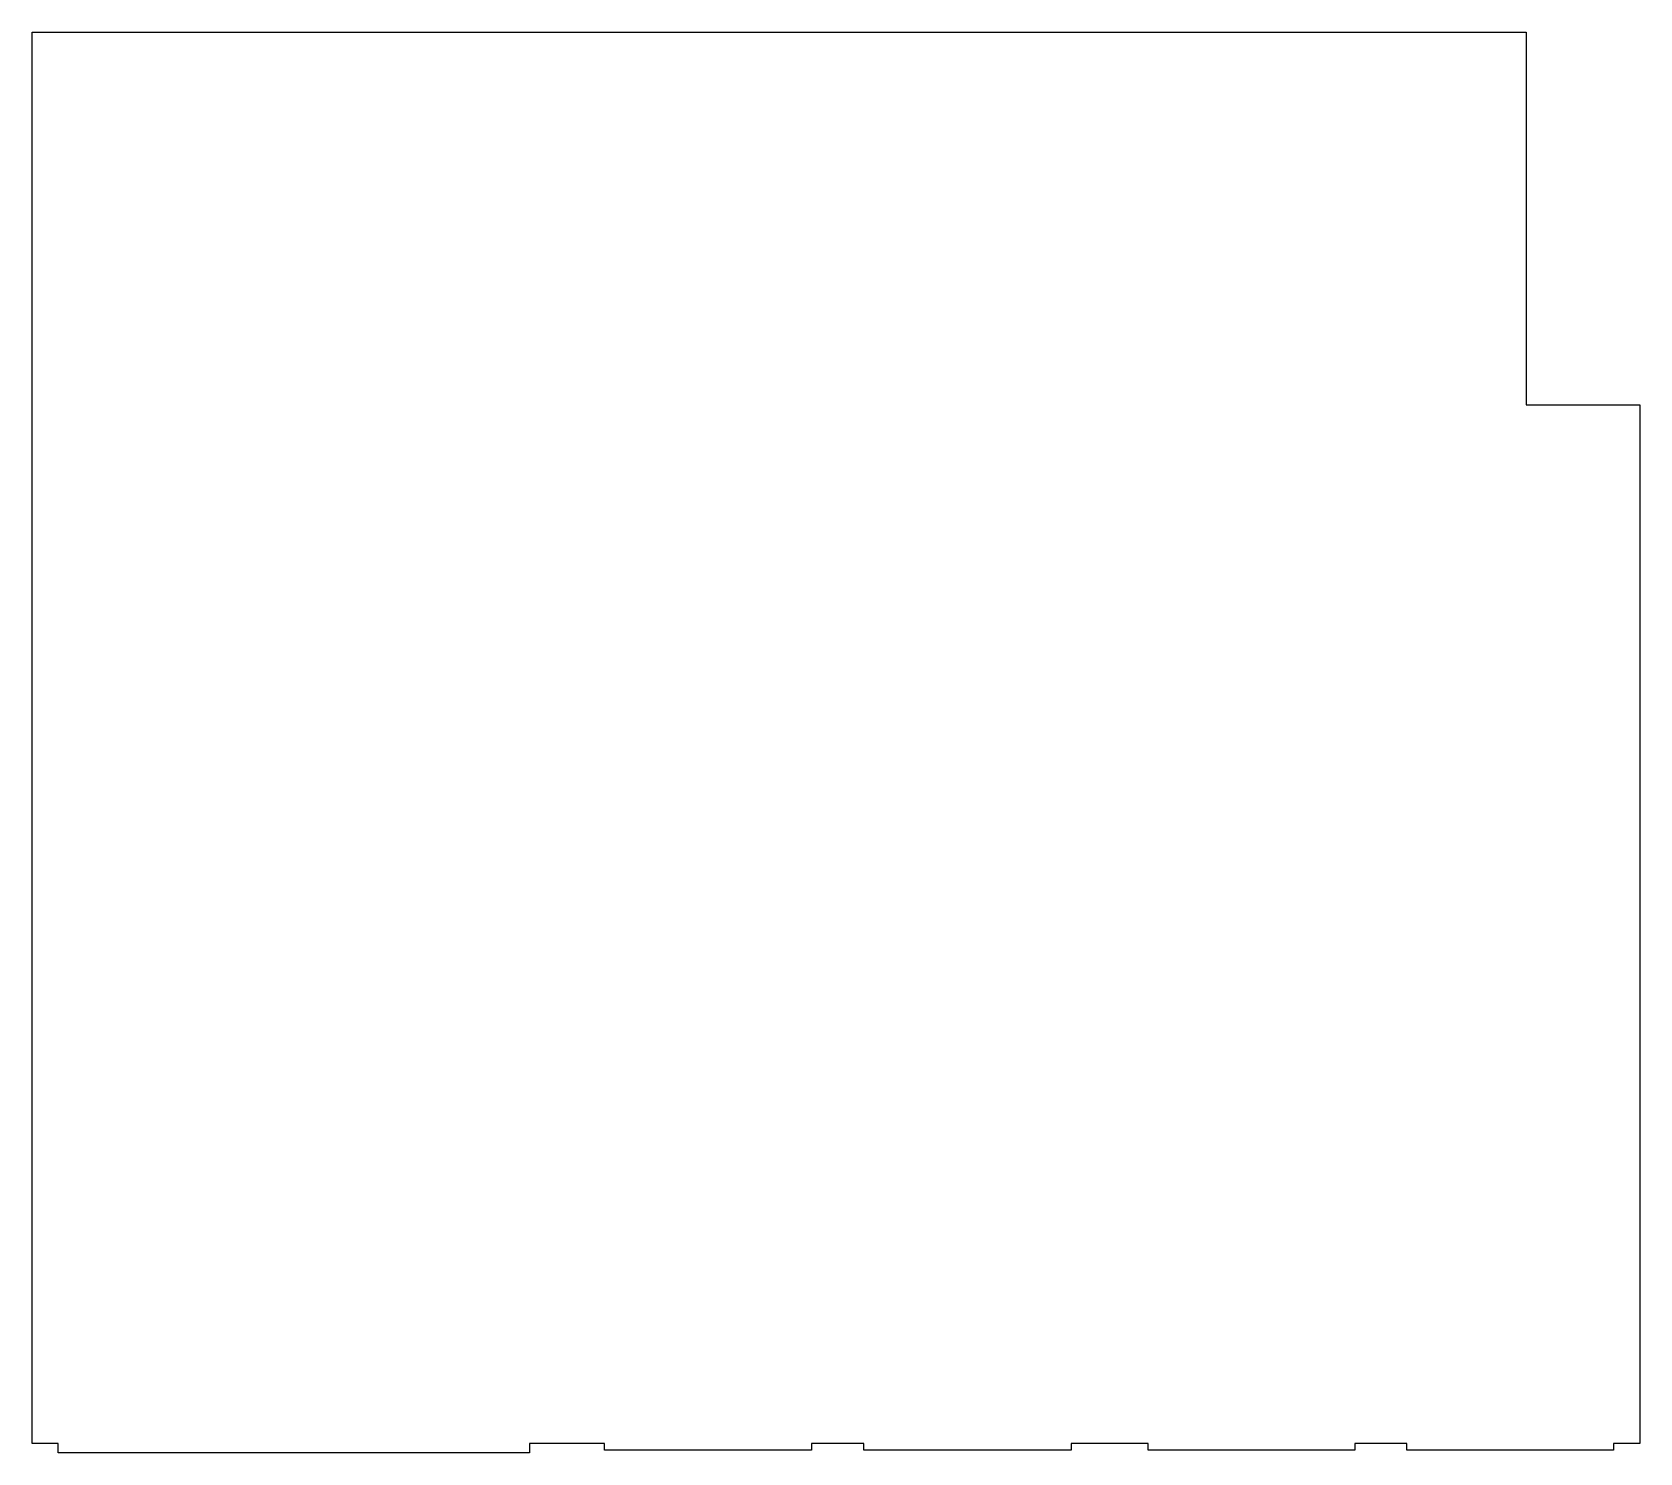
# Model space of a CAD drawing. Header units: metres. Extents: x 708 to 2424, y 1015 to 2531.
import ezdxf

# ---------------------------------------------------------------- set-up
doc = ezdxf.new("R2010")
doc.units = ezdxf.units.M
for name, color, linetype in [('door', 7, 'Continuous'), ('feasible_area', 7, 'Continuous'), ('other', 7, 'Continuous'), ('solid_wall', 7, 'Continuous'), ('window', 7, 'Continuous')]:
    doc.layers.add(name, color=color, linetype=linetype)

msp = doc.modelspace()

# ---------------------------------------------------------------- linework, layer by layer
at = {"layer": 'door', "color": 1}
for p, q in [((1007.4, 1014.81), (735.42, 1014.81)), ((1156.78, 1014.81), (1012.39, 1014.81)), ((1238.51, 1014.81), (1161.77, 1014.81)), ((1539.55, 1017.54), (1318.42, 1017.54))]:
    msp.add_line(p, q, dxfattribs=at)
at = {"layer": 'feasible_area', "color": 255}
for p, q in [((707.72, 1024.8), (707.72, 2531.36)), ((707.72, 2531.36), (2302.36, 2531.36)), ((2302.36, 2531.36), (2302.36, 2133.6)), ((2302.36, 2133.6), (2423.59, 2133.6)), ((2423.59, 2133.6), (2423.59, 1024.8)), ((735.42, 1024.8), (707.72, 1024.8)), ((735.42, 1014.81), (735.42, 1024.8)), ((1238.51, 1014.81), (735.42, 1014.81)), ((1318.42, 1024.8), (1238.51, 1024.8)), ((1238.51, 1024.8), (1238.51, 1014.81)), ((1318.42, 1017.54), (1318.42, 1024.8)), ((1539.55, 1017.54), (1318.42, 1017.54)), ((1595.4, 1024.8), (1539.55, 1024.8)), ((1539.55, 1024.8), (1539.55, 1017.54)), ((1595.4, 1017.54), (1595.4, 1024.8)), ((1816.52, 1017.54), (1595.4, 1017.54)), ((1898.71, 1024.8), (1816.52, 1024.8)), ((1816.52, 1024.8), (1816.52, 1017.54)), ((1898.71, 1017.54), (1898.71, 1024.8)), ((2119.38, 1017.54), (1898.71, 1017.54)), ((2174.77, 1024.8), (2119.38, 1024.8)), ((2119.38, 1024.8), (2119.38, 1017.54)), ((2174.77, 1017.54), (2174.77, 1024.8)), ((2395.44, 1017.54), (2174.77, 1017.54)), ((2423.59, 1024.8), (2395.44, 1024.8)), ((2395.44, 1024.8), (2395.44, 1017.54))]:
    msp.add_line(p, q, dxfattribs=at)
at = {"layer": 'other', "color": 5}
for p, q in [((2302.36, 2530.44), (2302.36, 2133.6)), ((2423.59, 2133.6), (2423.59, 1802.6)), ((2423.59, 1720.41), (2423.59, 1478.4)), ((2423.59, 1334.01), (2423.59, 1024.8)), ((735.42, 1014.81), (735.42, 1024.8)), ((1238.51, 1024.8), (1238.51, 1014.81)), ((1318.42, 1017.54), (1318.42, 1024.8)), ((1539.55, 1024.8), (1539.55, 1017.54)), ((1595.4, 1017.54), (1595.4, 1024.8)), ((1816.52, 1024.8), (1816.52, 1017.54)), ((1898.71, 1017.54), (1898.71, 1024.8)), ((2119.38, 1024.8), (2119.38, 1017.54)), ((2174.77, 1017.54), (2174.77, 1024.8)), ((2395.44, 1024.8), (2395.44, 1017.54))]:
    msp.add_line(p, q, dxfattribs=at)
at = {"layer": 'solid_wall', "color": 2}
for p, q in [((707.72, 1721.78), (707.72, 2531.36)), ((707.72, 2531.36), (2302.36, 2531.36)), ((2302.36, 2531.36), (2302.36, 2530.44)), ((2423.59, 1802.6), (2423.59, 1720.41)), ((707.72, 1360.8), (707.72, 1420.74)), ((707.72, 1024.8), (707.72, 1060.67)), ((735.42, 1024.8), (707.72, 1024.8)), ((1318.42, 1024.8), (1238.51, 1024.8)), ((1595.4, 1024.8), (1539.55, 1024.8)), ((1898.71, 1024.8), (1816.52, 1024.8)), ((2174.77, 1024.8), (2119.38, 1024.8)), ((2423.59, 1024.8), (2395.44, 1024.8))]:
    msp.add_line(p, q, dxfattribs=at)
at = {"layer": 'window', "color": 6}
for p, q in [((2302.36, 2133.6), (2423.59, 2133.6)), ((707.72, 1420.74), (707.72, 1721.78)), ((2423.59, 1478.4), (2423.59, 1334.01)), ((707.72, 1060.67), (707.72, 1360.8)), ((1012.39, 1014.81), (1007.4, 1014.81)), ((1161.77, 1014.81), (1156.78, 1014.81)), ((1816.52, 1017.54), (1595.4, 1017.54)), ((2119.38, 1017.54), (1898.71, 1017.54)), ((2395.44, 1017.54), (2174.77, 1017.54))]:
    msp.add_line(p, q, dxfattribs=at)

doc.saveas('drawing.dxf')
